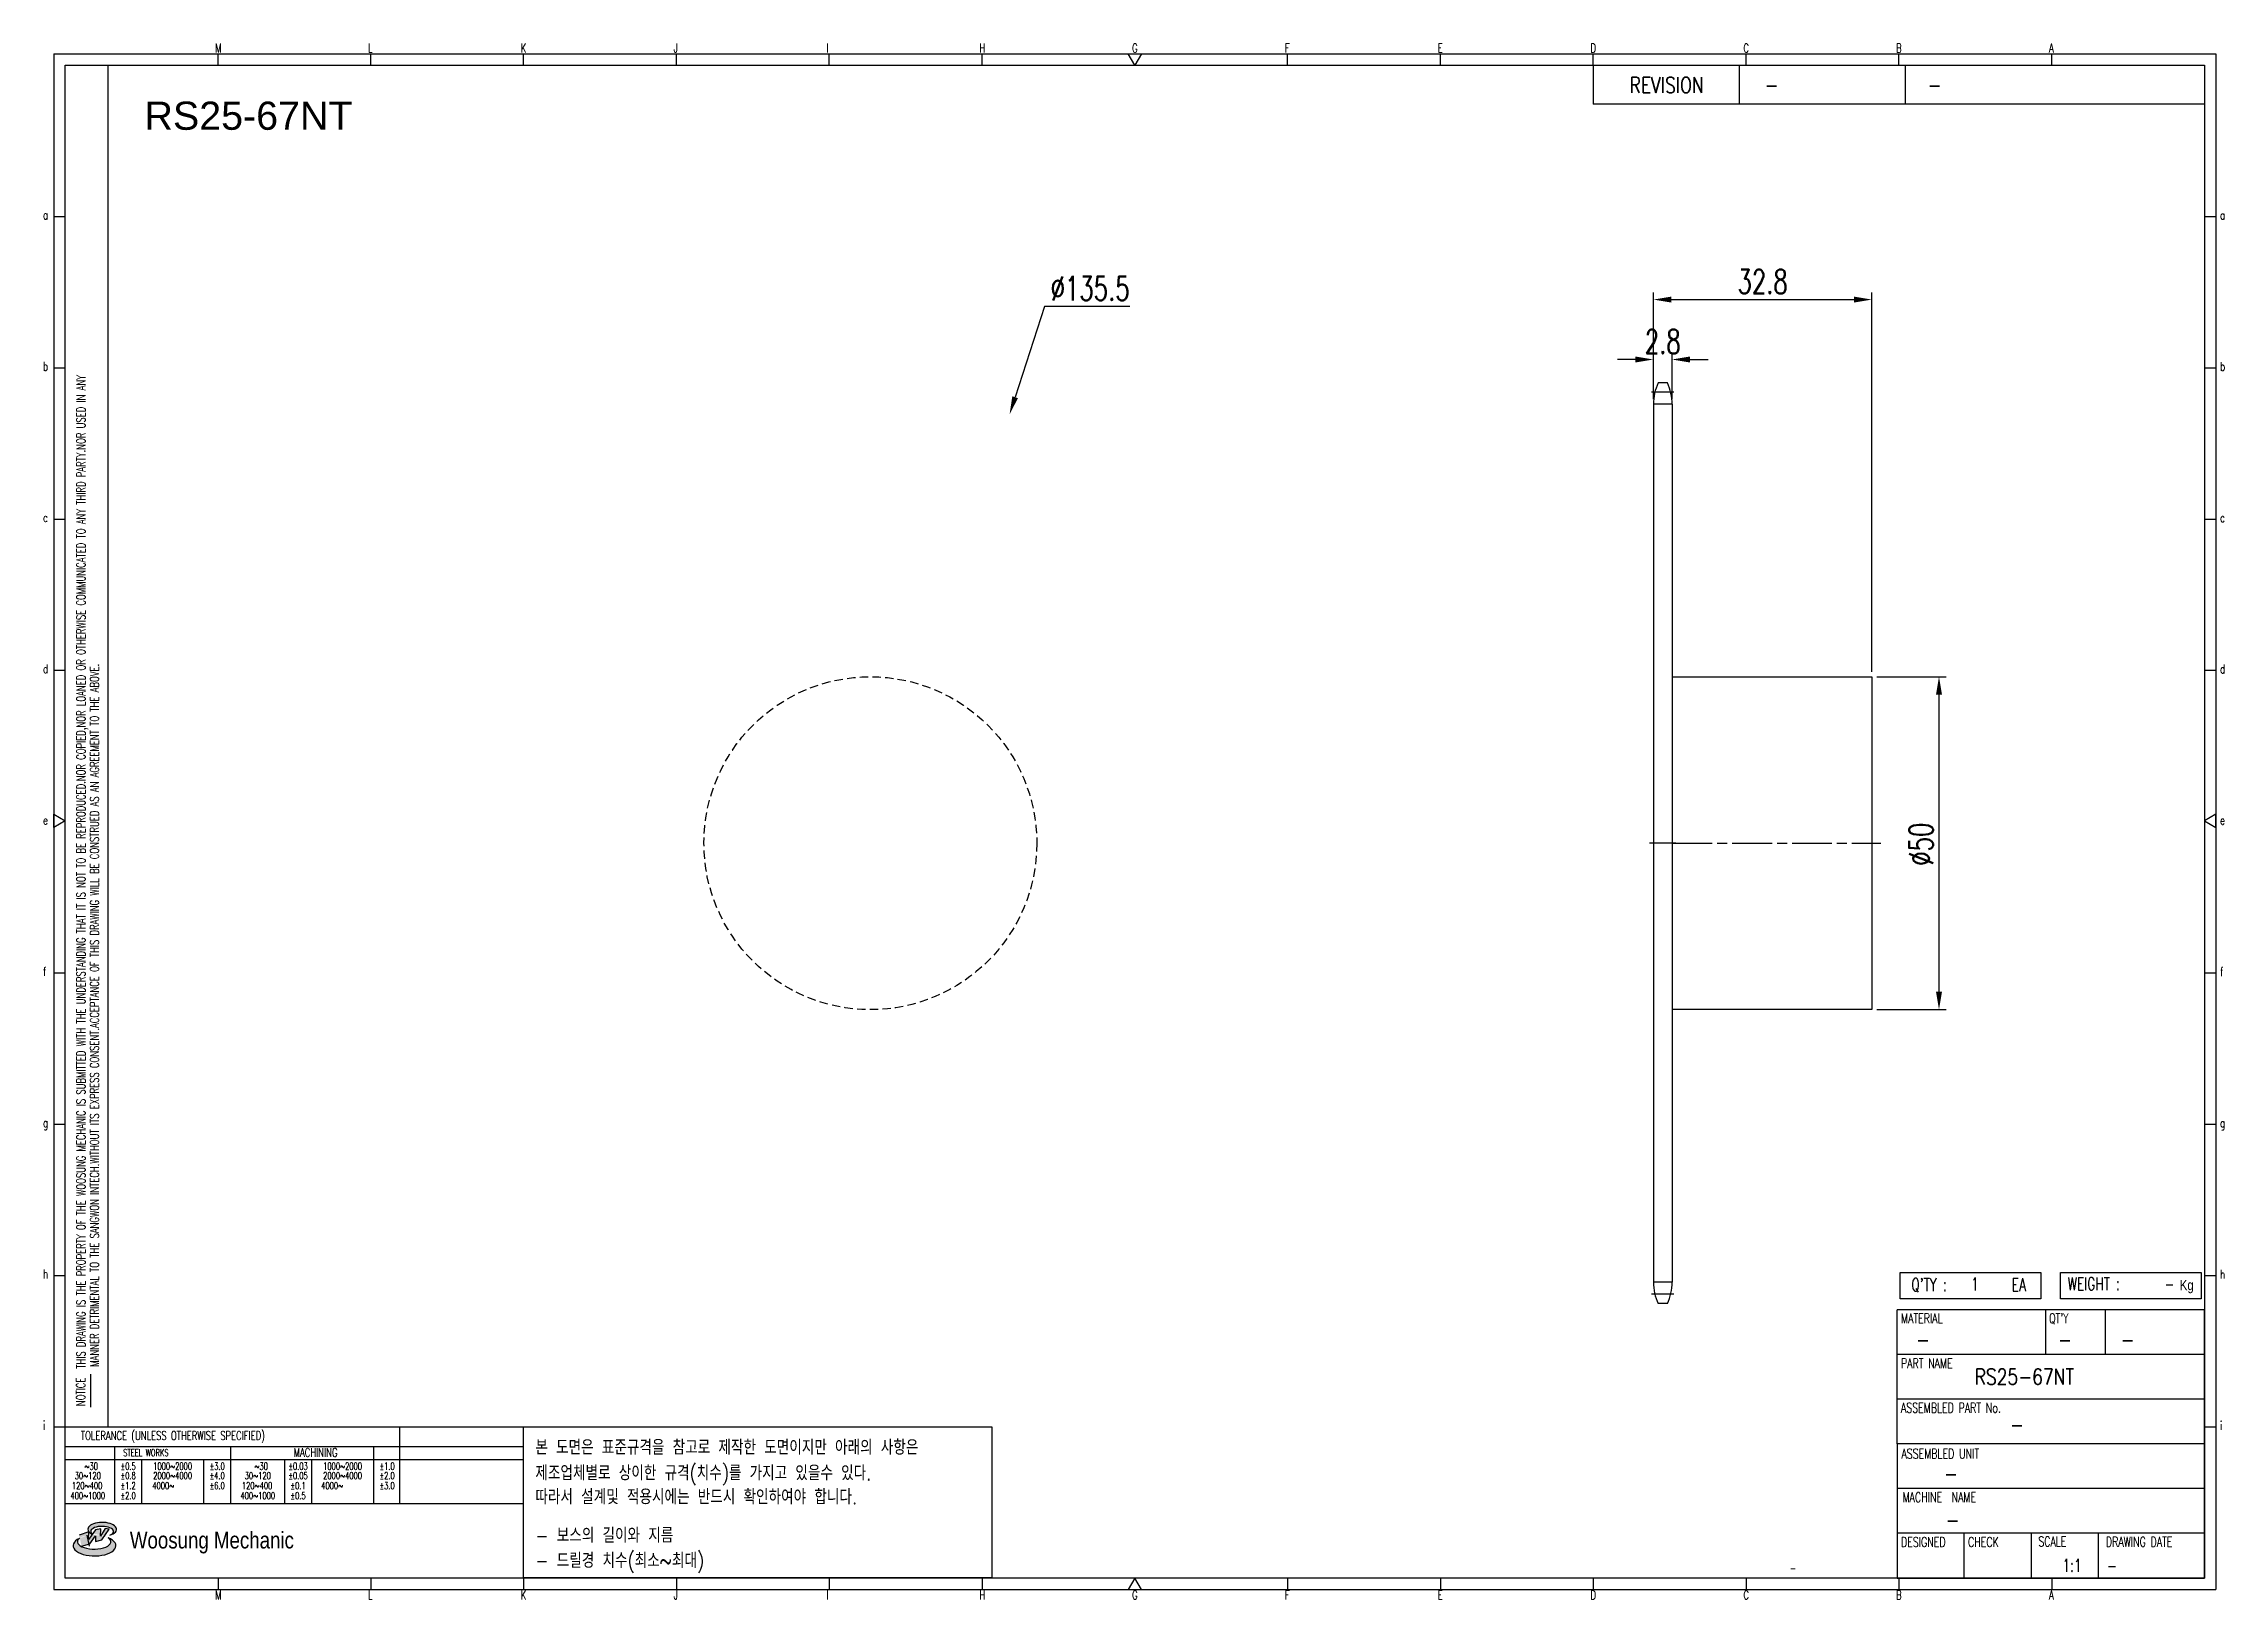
# Model space of a CAD drawing. Header units: millimetres. Extents: x -64364 to -64037, y 2425 to 2659.
import ezdxf
from ezdxf.enums import TextEntityAlignment as Align

# ---------------------------------------------------------------- set-up
doc = ezdxf.new("R2010")
doc.units = ezdxf.units.MM
for name, pattern in [('AM_ISO02W050', [7.5, 6, -1.5]), ('AM_ISO02W050x2', [3.75, 3, -0.75]), ('AM_ISO08W050', [18, 12, -1.5, 3, -1.5]), ('AM_ISO08W050x2', [9, 6, -0.75, 1.5, -0.75]), ('HIDDEN', [9.525, 6.35, -3.175])]:
    doc.linetypes.add(name, pattern=pattern)
for name, color, linetype, lineweight in [('AM_3N', 6, 'AM_ISO02W050', 25), ('AM_7', 4, 'AM_ISO08W050', 25), ('AM_7N', 4, 'AM_ISO08W050', 25)]:
    doc.layers.add(name, color=color, linetype=linetype, lineweight=lineweight)
for name, color, linetype in [('S-DIM', 7, 'Continuous'), ('TITLE', 7, 'Continuous'), ('도면레이아웃', 7, 'Continuous')]:
    doc.layers.add(name, color=color, linetype=linetype)
doc.styles.add('HAN', font='ROMANS.shx', dxfattribs={"width": 0.7, "bigfont": 'whgtxt.shx'})
doc.styles.add('HKD_ST2', font='romans.shx', dxfattribs={"width": 0.7, "height": 4, "bigfont": '@extfont2.shx'})
doc.styles.add('HSG', font='SIMPLEX.shx', dxfattribs={"width": 0.7, "bigfont": 'HSG.shx'})
doc.styles.add('ROMANS', font='romans.shx', dxfattribs={"width": 0.7, "bigfont": 'whgtxt.shx'})
doc.styles.add('SLDTEXTSTYLE4', font='arial.ttf', dxfattribs={"width": 0.8})
doc.styles.get("Standard").update_dxf_attribs({"font": 'arial.ttf'})
doc.dimstyles.new('APP4.5', dxfattribs={"dimscale": 1.5, "dimtxt": 2.4, "dimasz": 1.8, "dimexe": 0.7, "dimexo": 0.5, "dimgap": 0.6, "dimtad": 1, "dimtoh": 1, "dimdec": 1, "dimrnd": 0.01, "dimzin": 9, "dimdsep": 46, "dimtxsty": 'HSG', "dimcen": 0, "dimclrd": 1, "dimclre": 1, "dimclrt": 256, "dimazin": 2, "dimtp": 1, "dimtm": 1, "dimtfac": 0.5, "dimtdec": 1, "dimtofl": 0, "dimtmove": 0, "dimatfit": 3, "dimfxl": 0.7, "dimtvp": 1, "dimtolj": 2, "dimlwd": -1, "dimlwe": -1, "dimarcsym": 0})

# ---------------------------------------------------------------- blocks, each defined once
blk = doc.blocks.new('fuyjgdhj')
for p, q in [((-66198.52, 424.71), (-66168.52, 424.71)), ((-66168.52, 424.71), (-66168.52, 374.71)), ((-66168.52, 374.71), (-66198.52, 374.71))]:
    blk.add_line(p, q)
at = {"layer": 'AM_7N', "linetype": 'AM_ISO08W050x2'}
blk.add_line((-66198.52, 399.71), (-66167.17, 399.71), dxfattribs=at)
blk = doc.blocks.new('SUYWSHJH')
at = {"layer": '도면레이아웃'}
h = blk.add_hatch(color=10, dxfattribs=at)
h.paths.add_polyline_path([(1.544, 35.177), (1.554, 34.966), (1.779, 35.034), (2.054, 35.422), (1.908, 35.446), (1.728, 35.167), (1.741, 35.439), (1.547, 35.405), (1.292, 35.041), (1.295, 35.33), (0.943, 35.208), (1.03, 34.8), (1.336, 34.885)])
edge = h.paths.add_edge_path()
edge.add_ellipse((1.795, 35.421), major_axis=(-0.53, 0), ratio=0.487785, start_angle=122.36065, end_angle=403.39574)
edge.add_line((1.411, 35.244), (1.419, 35.261))
edge.add_ellipse((1.798, 35.344), major_axis=(-0.423, 0), ratio=0.444396, start_angle=131.58977, end_angle=386.19408, ccw=False)
edge = h.paths.add_edge_path()
edge.add_ellipse((1.512, 34.815), major_axis=(-0.793, 0), ratio=0.480113, start_angle=314.67633, end_angle=590.85213)
edge.add_ellipse((1.501, 34.958), major_axis=(-0.62, 0), ratio=0.43311, start_angle=331.7024, end_angle=574.42495, ccw=False)
for p, q in [((0, 90.118), (80.15, 90.118)), ((0, 90.118), (0, 33.191)), ((6.089, 89.693), (6.089, 90.118)), ((11.753, 89.693), (11.753, 90.118)), ((17.418, 89.693), (17.418, 90.118)), ((23.082, 89.693), (23.082, 90.118)), ((28.746, 89.693), (28.746, 90.118)), ((34.411, 89.693), (34.411, 90.118)), ((45.739, 89.693), (45.739, 90.118)), ((51.404, 89.693), (51.404, 90.118)), ((57.068, 89.693), (57.068, 90.118)), ((62.732, 89.693), (62.732, 90.118)), ((68.397, 89.693), (68.397, 90.118)), ((74.061, 89.693), (74.061, 90.118)), ((80.15, 90.118), (80.15, 33.191)), ((0, 84.085), (0.425, 84.085)), ((79.725, 84.085), (80.15, 84.085)), ((0, 78.478), (0.425, 78.478)), ((79.725, 78.478), (80.15, 78.478)), ((0, 72.87), (0.425, 72.87)), ((79.725, 72.87), (80.15, 72.87)), ((0, 67.262), (0.425, 67.262)), ((79.725, 67.262), (80.15, 67.262)), ((0, 56.047), (0.425, 56.047)), ((79.725, 56.047), (80.15, 56.047)), ((0, 50.439), (0.425, 50.439)), ((79.725, 50.439), (80.15, 50.439)), ((0, 44.832), (0.425, 44.832)), ((79.725, 44.832), (80.15, 44.832)), ((1.377, 39.947), (1.377, 41.174)), ((0, 39.224), (0.425, 39.224)), ((79.725, 39.224), (80.15, 39.224)), ((0, 33.191), (80.15, 33.191)), ((6.089, 33.616), (6.089, 33.191)), ((11.753, 33.616), (11.753, 33.191)), ((17.418, 33.616), (17.418, 33.191)), ((23.082, 33.616), (23.082, 33.191)), ((28.746, 33.616), (28.746, 33.191)), ((34.411, 33.616), (34.411, 33.191)), ((45.739, 33.616), (45.739, 33.191)), ((51.404, 33.616), (51.404, 33.191)), ((57.068, 33.616), (57.068, 33.191)), ((62.732, 33.616), (62.732, 33.191)), ((68.397, 33.616), (68.397, 33.191)), ((74.061, 33.616), (74.061, 33.191))]:
    blk.add_line(p, q)
at = {"color": 2}
for p, q in [((2.017, 39.224), (2.017, 89.693)), ((0.425, 39.224), (17.418, 39.224)), ((12.816, 39.224), (12.816, 36.382)), ((17.418, 33.616), (17.418, 39.224)), ((0.425, 38.487), (17.418, 38.487)), ((0.425, 38.012), (17.418, 38.012)), ((2.257, 38.487), (2.257, 36.382)), ((3.257, 38.012), (3.257, 36.382)), ((5.557, 38.012), (5.557, 36.382)), ((6.557, 38.5), (6.557, 36.382)), ((8.557, 38.012), (8.557, 36.382)), ((9.557, 38.026), (9.557, 36.382)), ((11.857, 38.487), (11.857, 36.382)), ((0.425, 36.382), (17.418, 36.382))]:
    blk.add_line(p, q, dxfattribs=at)
at = {"color": 6, "ltscale": 0.5}
for p, q in [((57.068, 89.693), (57.068, 88.246)), ((62.47, 89.693), (62.47, 88.246)), ((68.635, 89.693), (68.635, 88.246)), ((79.725, 88.246), (57.068, 88.246)), ((68.336, 38.59), (68.336, 43.563)), ((79.725, 43.563), (68.336, 43.563)), ((73.827, 43.563), (73.827, 41.905)), ((76.037, 43.563), (76.037, 41.905)), ((79.725, 38.59), (79.725, 43.563)), ((79.725, 41.905), (68.336, 41.905)), ((79.725, 40.248), (68.336, 40.248)), ((68.336, 38.59), (68.336, 33.616)), ((79.725, 38.59), (68.336, 38.59)), ((79.725, 33.616), (79.725, 38.59)), ((79.725, 36.932), (68.336, 36.932)), ((79.725, 35.274), (68.336, 35.274)), ((70.822, 33.616), (70.822, 35.274)), ((73.309, 33.616), (73.309, 35.274)), ((75.796, 33.616), (75.796, 35.274)), ((68.336, 33.616), (79.725, 33.616))]:
    blk.add_line(p, q, dxfattribs=at)
for points in [[(40.075, 89.693), (39.83, 90.118), (40.32, 90.118)], [(0.425, 89.693), (79.725, 89.693), (79.725, 33.616), (0.425, 33.616)], [(0.425, 61.679), (0, 61.433), (0, 61.924)], [(79.725, 61.679), (80.15, 61.433), (80.15, 61.924)], [(40.075, 33.616), (39.83, 33.191), (40.32, 33.191)]]:
    blk.add_lwpolyline(points, close=True)
at = {"layer": 'TITLE', "color": 20}
for p, q in [((68.449, 43.961), (68.449, 44.936)), ((68.449, 44.936), (73.654, 44.936)), ((73.654, 44.936), (73.654, 43.961)), ((74.39, 43.961), (74.39, 44.936)), ((74.39, 44.936), (79.595, 44.936)), ((79.595, 44.936), (79.595, 43.961)), ((73.654, 43.961), (68.449, 43.961)), ((79.595, 43.961), (74.39, 43.961))]:
    blk.add_line(p, q, dxfattribs=at)
at = {"layer": '도면레이아웃'}
for p, q in [((1.295, 35.33), (0.943, 35.208)), ((1.03, 34.8), (1.336, 34.885)), ((1.224, 35.208), (1.311, 34.8)), ((1.224, 35.208), (1.224, 35.208)), ((1.547, 35.405), (1.292, 35.041)), ((1.292, 35.041), (1.295, 35.33)), ((1.336, 34.885), (1.544, 35.177)), ((1.419, 35.261), (1.411, 35.244)), ((1.544, 35.177), (1.554, 34.966)), ((1.741, 35.439), (1.547, 35.405)), ((1.554, 34.966), (1.779, 35.034)), ((1.908, 35.446), (1.728, 35.167)), ((1.728, 35.167), (1.741, 35.439)), ((1.779, 35.034), (2.054, 35.422)), ((2.054, 35.422), (1.908, 35.446))]:
    blk.add_line(p, q, dxfattribs=at)
for centre, major_axis, ratio, start_param, end_param in [((1.795, 35.421), (-0.53, 0), 0.487785, 2.135596, 7.040584), ((1.512, 34.815), (-0.793, 0), 0.480113, 5.492138, 10.312315), ((1.501, 34.958), (-0.62, 0), 0.43311, 5.789299, 10.025607), ((1.798, 35.344), (-0.423, 0), 0.444396, 2.296675, 6.740358)]:
    blk.add_ellipse(centre, major_axis=major_axis, ratio=ratio, start_param=start_param, end_param=end_param, dxfattribs=at)
at = {"color": 4, "style": 'HKD_ST2', "width": 0.7}
for s, p in [('M', (5.988, 90.164)), ('L', (11.652, 90.164)), ('K', (17.316, 90.164)), ('J', (22.981, 90.164)), ('I', (28.645, 90.164)), ('H', (34.309, 90.164)), ('G', (39.974, 90.164)), ('F', (45.638, 90.164)), ('E', (51.302, 90.164)), ('D', (56.967, 90.164)), ('C', (62.631, 90.164)), ('B', (68.295, 90.164)), ('A', (73.96, 90.164)), ('a', (-0.395, 83.976)), ('a', (80.305, 83.97)), ('b', (-0.395, 78.368)), ('b', (80.305, 78.362)), ('c', (-0.395, 72.76)), ('c', (80.305, 72.754)), ('d', (-0.395, 67.153)), ('d', (80.305, 67.147)), ('e', (-0.395, 61.545)), ('e', (80.305, 61.539)), ('f', (-0.395, 55.937)), ('f', (80.305, 55.931)), ('g', (-0.395, 50.33)), ('g', (80.305, 50.324)), ('h', (-0.395, 44.722)), ('h', (80.305, 44.716)), ('i', (-0.395, 39.114)), ('i', (80.305, 39.108)), ('M', (5.988, 32.824)), ('L', (11.652, 32.824)), ('K', (17.316, 32.824)), ('J', (22.981, 32.824)), ('I', (28.645, 32.824)), ('H', (34.309, 32.824)), ('G', (39.974, 32.824)), ('F', (45.638, 32.824)), ('E', (51.302, 32.824)), ('D', (56.967, 32.824)), ('C', (62.631, 32.824)), ('B', (68.295, 32.824)), ('A', (73.96, 32.824))]:
    blk.add_text(s, height=0.326, dxfattribs=at).set_placement(p)
for s, height, style, width, p in [('REVISION', 0.5806, 'HAN', 0.8, (58.415, 88.664)), ('-', 0.581, 'HAN', 0.8, (63.426, 88.664)), ('-', 0.581, 'HAN', 0.8, (69.468, 88.664)), ("Q'TY : ", 0.4746, 'HKD_ST2', 0.7, (68.857, 44.253)), ('1', 0.475, 'HKD_ST2', 0.7, (71.071, 44.275)), ('EA', 0.4746, 'HKD_ST2', 0.7, (72.578, 44.253)), ('WEIGHT : ', 0.4746, 'HKD_ST2', 0.7, (74.65, 44.286)), ('-', 0.581, 'HAN', 0.8, (69.029, 42.157)), ('-', 0.581, 'HAN', 0.8, (74.289, 42.157)), ('-', 0.581, 'HAN', 0.8, (76.623, 42.157)), ('-', 0.581, 'HAN', 0.8, (72.515, 39.013)), ('-', 0.581, 'HAN', 0.8, (70.067, 37.189)), ('-', 0.581, 'HAN', 0.8, (70.126, 35.48)), ('1:1', 0.4746, 'HKD_ST2', 0.7, (74.458, 33.848)), ('-', 0.475, 'HKD_ST2', 0.7, (76.112, 33.837))]:
    blk.add_text(s, height=height, dxfattribs=dict(style=style, width=width)).set_placement(p)
at = {"color": 2, "style": 'HKD_ST2', "width": 0.7}
for s, p in [(' THIS DRAWING IS THE PROPERTY OF THE WOOSUNG MECHANIC IS SUBMITTED WITH THE UNDERSTANDING THAT IT IS NOT TO BE REPRODUCED.NOR COPIED,NOR LOANED OR OTHERWISE COMMUNICATED TO ANY THIRD PARTY.NOR USED IN ANY', (1.173, 41.217)), ('MANNER DETRIMENTAL TO THE SANGWON INTECH.WITHOUT ITS EXPRESS CONSENT.ACCEPTANCE OF THIS DRAWING WILL BE CONSTRUED AS AN AGREEMENT TO THE ABOVE.', (1.672, 41.447))]:
    blk.add_text(s, height=0.326266, rotation=90, dxfattribs=at).set_placement(p)
at = {"style": 'HKD_ST2', "width": 0.7}
blk.add_text('-', height=0.475, dxfattribs=at).set_placement((78.613, 44.286), align=Align.RIGHT)
at = {"color": 4, "style": 'HKD_ST2', "width": 0.7}
for s, height, p in [('MATERIAL', 0.3651, (68.474, 43.425)), ("QT'Y", 0.3651, (73.965, 43.425)), ('PART NAME', 0.3651, (68.474, 41.756)), ('ASSEMBLED PART No.', 0.36511, (68.474, 40.109)), ('ASSEMBLED UNIT', 0.36511, (68.49, 38.408)), ('MACHINE  NAME', 0.36511, (68.532, 36.794)), ('DESIGNED', 0.3651, (68.474, 35.136)), ('CHECK', 0.3651, (70.961, 35.136)), ('SCALE', 0.3651, (73.566, 35.153)), ('DRAWING DATE', 0.36511, (76.071, 35.141))]:
    blk.add_text(s, height=height, dxfattribs=at).set_placement(p, align=Align.TOP_LEFT)
at = {"style": 'HKD_ST2', "width": 0.7}
blk.add_text('NOTICE', height=0.3263, rotation=90, dxfattribs=at).set_placement((1.163, 39.988))
for s, height, style, width, p in [('TOLERANCE (UNLESS OTHERWISE SPECIFIED)', 0.32627, 'HKD_ST2', 0.7, (4.417, 38.896)), ('-', 0.326, 'ROMANS', 0.65, (64.469, 33.975))]:
    blk.add_text(s, height=height, dxfattribs=dict(style=style, width=width)).set_placement(p, align=Align.MIDDLE_CENTER)
at = {"color": 4, "style": 'HKD_ST2', "width": 0.7}
for s, height, p in [('STEEL WORKS', 0.26101, (3.416, 38.268)), ('MACHINING', 0.3263, (9.707, 38.27)), ('%%P0.5', 0.261, (2.757, 37.762)), ('%%P0.8', 0.261, (2.757, 37.411)), ('%%P3.0', 0.261, (6.057, 37.762)), ('%%P4.0', 0.261, (6.057, 37.411)), ('%%P0.03', 0.261, (9.057, 37.762)), ('%%P0.05', 0.261, (9.057, 37.411)), ('%%P1.0', 0.261, (12.357, 37.762)), ('%%P2.0', 0.261, (12.357, 37.411)), ('%%P1.2', 0.261, (2.757, 37.045)), ('%%P2.0', 0.261, (2.757, 36.67)), ('%%P6.0', 0.261, (6.057, 37.045)), ('%%P0.1', 0.261, (9.057, 37.045)), ('%%P0.5', 0.261, (9.057, 36.67)), ('%%P3.0', 0.261, (12.357, 37.045))]:
    blk.add_text(s, height=height, dxfattribs=at).set_placement(p, align=Align.MIDDLE)
for s, height, p in [('30%%126120', 0.261, (1.263, 37.411)), ('%%12630', 0.261, (1.389, 37.762)), ('2000%%1264000', 0.26101, (4.407, 37.411)), ('1000%%1262000', 0.26101, (4.407, 37.762)), ('30%%126120', 0.261, (7.563, 37.411)), ('%%12630', 0.261, (7.689, 37.762)), ('2000%%1264000', 0.26101, (10.707, 37.411)), ('1000%%1262000', 0.26101, (10.707, 37.762)), ('400%%1261000', 0.26101, (1.263, 36.67)), ('120%%126400', 0.26101, (1.237, 37.045)), ('4000%%126', 0.261, (4.061, 37.045)), ('400%%1261000', 0.26101, (7.563, 36.67)), ('120%%126400', 0.26101, (7.537, 37.045)), ('4000%%126', 0.261, (10.321, 37.045))]:
    blk.add_text(s, height=height, dxfattribs=at).set_placement(p, align=Align.MIDDLE_CENTER)
at = {"color": 1, "style": 'SLDTEXTSTYLE4', "width": 0.8}
blk.add_text('Woosung Mechanic', height=0.61957, dxfattribs=at).set_placement((2.822, 34.711))
at = {"layer": 'TITLE', "width": 0.8}
blk.add_text('Kg', height=0.3789, dxfattribs=at).set_placement((78.807, 44.286))
blk = doc.blocks.new('*D19')
at = {"layer": 'Defpoints', "color": 0, "transparency": 16777216}
for p in [(-64089.81, 2563.62), (-64079.72, 2563.62), (-64089.81, 2513.62)]:
    blk.add_point(p, dxfattribs=at)
at = {"layer": 'S-DIM', "color": 1, "transparency": 16777216}
for p, q in [((-64089.06, 2563.62), (-64078.67, 2563.62)), ((-64079.72, 2516.32), (-64079.72, 2560.92)), ((-64089.06, 2513.62), (-64078.67, 2513.62))]:
    blk.add_line(p, q, dxfattribs=at)
for points in [[(-64080.17, 2560.92), (-64079.27, 2560.92), (-64079.72, 2563.62)], [(-64080.17, 2516.32), (-64079.27, 2516.32), (-64079.72, 2513.62)]]:
    blk.add_solid(points, dxfattribs=at)
at = {"layer": 'S-DIM', "transparency": 16777216, "insert": (-64082.42, 2538.46), "char_height": 3.6, "attachment_point": 5, "rotation": 90, "style": 'HSG'}
blk.add_mtext('\\A2;%%c50', dxfattribs=at)
blk = doc.blocks.new('*D20')
at = {"layer": 'Defpoints', "color": 0, "transparency": 16777216}
for p in [(-64119.81, 2611.27), (-64122.61, 2604.55), (-64119.81, 2604.55)]:
    blk.add_point(p, dxfattribs=at)
at = {"layer": 'S-DIM', "color": 1, "transparency": 16777216}
for p, q in [((-64125.31, 2611.27), (-64128.01, 2611.27)), ((-64122.61, 2605.3), (-64122.61, 2612.32)), ((-64119.81, 2605.3), (-64119.81, 2612.32)), ((-64117.11, 2611.27), (-64114.41, 2611.27))]:
    blk.add_line(p, q, dxfattribs=at)
for points in [[(-64125.31, 2611.72), (-64125.31, 2610.82), (-64122.61, 2611.27)], [(-64117.11, 2611.72), (-64117.11, 2610.82), (-64119.81, 2611.27)]]:
    blk.add_solid(points, dxfattribs=at)
at = {"layer": 'S-DIM', "transparency": 16777216, "insert": (-64121.21, 2613.97), "char_height": 3.6, "attachment_point": 5, "style": 'HSG'}
blk.add_mtext('\\A2;2.8', dxfattribs=at)
blk = doc.blocks.new('*D21')
at = {"layer": 'Defpoints', "color": 0, "transparency": 16777216}
for p in [(-64089.81, 2620.27), (-64122.61, 2604.55), (-64089.81, 2563.62)]:
    blk.add_point(p, dxfattribs=at)
at = {"layer": 'S-DIM', "color": 1, "transparency": 16777216}
for p, q in [((-64122.61, 2605.3), (-64122.61, 2621.32)), ((-64089.81, 2564.37), (-64089.81, 2621.32)), ((-64119.91, 2620.27), (-64092.51, 2620.27))]:
    blk.add_line(p, q, dxfattribs=at)
for points in [[(-64119.91, 2620.72), (-64119.91, 2619.82), (-64122.61, 2620.27)], [(-64092.51, 2620.72), (-64092.51, 2619.82), (-64089.81, 2620.27)]]:
    blk.add_solid(points, dxfattribs=at)
at = {"layer": 'S-DIM', "transparency": 16777216, "insert": (-64106.21, 2622.97), "char_height": 3.6, "attachment_point": 5, "style": 'HSG'}
blk.add_mtext('\\A2;32.8', dxfattribs=at)
blk = doc.blocks.new('*D22')
at = {"layer": 'Defpoints', "color": 0, "transparency": 16777216}
for p in [(-64219.32, 2603.04), (-64261.15, 2474.19)]:
    blk.add_point(p, dxfattribs=at)
at = {"layer": 'S-DIM', "color": 1, "transparency": 16777216}
for p, q in [((-64214.06, 2619.25), (-64218.49, 2605.61)), ((-64201.28, 2619.25), (-64214.06, 2619.25))]:
    blk.add_line(p, q, dxfattribs=at)
blk.add_solid([(-64218.91, 2605.75), (-64218.06, 2605.47), (-64219.32, 2603.04)], dxfattribs=at)
at = {"layer": 'S-DIM', "transparency": 16777216, "insert": (-64207.22, 2621.95), "char_height": 3.6, "attachment_point": 5, "style": 'HSG'}
blk.add_mtext('\\A2;∅135.5', dxfattribs=at)

msp = doc.modelspace()

# ---------------------------------------------------------------- linework, layer by layer
for p, q in [((-64120.51, 2607.75), (-64121.9, 2607.75)), ((-64122.61, 2604.55), (-64122.61, 2472.68)), ((-64119.81, 2604.55), (-64119.81, 2472.68)), ((-64120.51, 2469.48), (-64121.9, 2469.48))]:
    msp.add_line(p, q)
at = {"color": 4}
msp.add_lwpolyline([(-64292.31, 2450.98), (-64221.97, 2450.98), (-64221.97, 2428.26), (-64292.31, 2428.26)], close=True, dxfattribs=at)
at = {"color": 2, "linetype": 'HIDDEN', "ltscale": 0.2}
msp.add_circle((-64240.23, 2538.62), 25, dxfattribs=at)
for centre, start, end in [((-64115.01, 2604.55), 155.0989, 180), ((-64127.41, 2604.55), 0, 24.9011), ((-64115.01, 2472.68), 180, 204.9011), ((-64127.41, 2472.68), 335.0989, 0)]:
    msp.add_arc(centre, 7.6, start, end)
at = {"layer": 'AM_3N', "linetype": 'AM_ISO02W050x2'}
for p, q in [((-64119.81, 2604.55), (-64122.61, 2604.55)), ((-64119.81, 2472.68), (-64122.61, 2472.68))]:
    msp.add_line(p, q, dxfattribs=at)
at = {"layer": 'AM_7', "linetype": 'AM_ISO08W050x2'}
for p, q in [((-64119.53, 2606.35), (-64122.92, 2606.35)), ((-64119.23, 2538.62), (-64123.19, 2538.62)), ((-64119.53, 2470.88), (-64122.92, 2470.88))]:
    msp.add_line(p, q, dxfattribs=at)

# ---------------------------------------------------------------- block references
at = {"xscale": 4.052024513222401, "yscale": 4.052024513222401, "zscale": 4.052024513222401}
msp.add_blockref('SUYWSHJH', (-64362.89, 2292.04), dxfattribs=at)
msp.add_blockref('fuyjgdhj', (2078.72, 2138.91))

# ---------------------------------------------------------------- texts
at = {"color": 2}
msp.add_text('RS25-67NT', height=4.234, dxfattribs=at).set_placement((-64349.25, 2645.77))
at = {"style": 'HAN', "width": 0.8}
msp.add_text('RS25-67NT', height=2.353, dxfattribs=at).set_placement((-64074.36, 2457.31))
at = {"color": 4, "style": 'HAN', "width": 0.8}
for s, p in [('본 도면은 표준규격을 참고로 제작한 도면이지만 아래의 사항은', (-64290.55, 2446.77)), ('제조업체별로 상이한 규격(치수)를 가지고 있을수 있다.', (-64290.55, 2442.92)), ('따라서 설계및 적용시에는 반드시 확인하여야 합니다.', (-64290.55, 2439.33)), ('- 보스의 길이와 지름', (-64290.55, 2433.56)), ('- 드릴경 치수(최소~최대)', (-64290.55, 2429.77))]:
    msp.add_text(s, height=2.226, dxfattribs=at).set_placement(p)

# ---------------------------------------------------------------- dimensions: what is measured, and where the dimension line sits
at = {"layer": 'S-DIM'}
dim = msp.add_diameter_dim_2p(p1=(-64261.15, 2474.19), p2=(-64219.32, 2603.04), dimstyle='APP4.5', dxfattribs=at)
dim.commit()
dim.dimension.update_dxf_attribs({"geometry": '*D22', "text_midpoint": (-64207.22, 2619.25), "dimtype": 163})
dim = msp.add_linear_dim(base=(-64089.81, 2620.27), p1=(-64122.61, 2604.55), p2=(-64089.81, 2563.62), dimstyle='APP4.5', dxfattribs=at)
dim.commit()
dim.dimension.update_dxf_attribs({"geometry": '*D21', "text_midpoint": (-64106.21, 2622.97)})
dim = msp.add_linear_dim(base=(-64119.81, 2611.27), p1=(-64122.61, 2604.55), p2=(-64119.81, 2604.55), dimstyle='APP4.5', dxfattribs=at)
dim.commit()
dim.dimension.update_dxf_attribs({"geometry": '*D20', "text_midpoint": (-64121.21, 2611.27), "dimtype": 160})
dim = msp.add_linear_dim(base=(-64079.72, 2563.62), p1=(-64089.81, 2513.62), p2=(-64089.81, 2563.62), angle=90, text='%%c<>', dimstyle='APP4.5', dxfattribs=at)
dim.commit()
dim.dimension.update_dxf_attribs({"geometry": '*D19', "text_midpoint": (-64079.72, 2538.46), "dimtype": 160})

doc.saveas('drawing.dxf')
